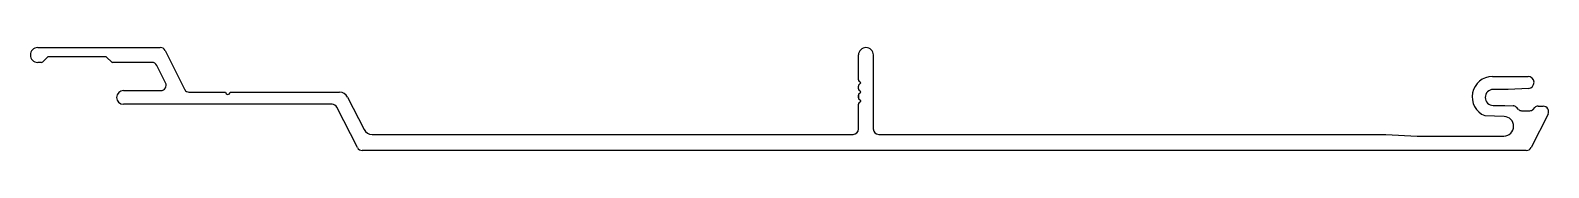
# Model space of a CAD drawing. Header units: inches. Extents: x -93 to 76, y 0 to 11.
import ezdxf

# ---------------------------------------------------------------- set-up
doc = ezdxf.new("R2010")
doc.units = ezdxf.units.IN
doc.header["$MEASUREMENT"] = 0

msp = doc.modelspace()

# ---------------------------------------------------------------- linework, layer by layer
at = {"color": 7, "linetype": 'Continuous'}
for p, q in [((-92.02, 11.34), (-78.42, 11.34)), ((-90.97, 10.25), (-91.46, 9.76)), ((-84.52, 10.32), (-90.79, 10.32)), ((-83.85, 9.76), (-84.34, 10.25)), ((-77.89, 11.01), (-75.68, 6.67)), ((-0.87, 7.77), (-0.87, 10.51)), ((0.78, 10.51), (0.78, 2.32)), ((-91.63, 9.69), (-92.02, 9.69)), ((-79.34, 9.69), (-83.68, 9.69)), ((-77.83, 7.44), (-78.81, 9.36)), ((-0.87, 6.77), (-0.87, 7.06)), ((-0.62, 7.42), (-0.79, 7.59)), ((-0.79, 7.24), (-0.62, 7.41)), ((69.54, 8.14), (73.5, 8.14)), ((73.55, 6.81), (71.28, 6.69)), ((-82.49, 6.57), (-78.36, 6.57)), ((-75.23, 6.4), (-71.17, 6.4)), ((-70.67, 6.4), (-58.5, 6.4)), ((-57.61, 5.85), (-55.78, 2.26)), ((-0.87, 5.77), (-0.87, 6.06)), ((-0.87, 6.06), (-0.87, 5.77)), ((-0.87, 5.77), (-0.87, 6.06)), ((-0.87, 6.06), (-0.87, 5.77)), ((-0.87, 5.77), (-0.87, 6.06)), ((-0.87, 2.32), (-0.87, 5.06)), ((-0.87, 5.06), (-0.87, 5.06)), ((-0.62, 6.42), (-0.79, 6.59)), ((-0.79, 6.24), (-0.62, 6.41)), ((-0.62, 5.42), (-0.79, 5.59)), ((-0.79, 5.24), (-0.62, 5.41)), ((71.28, 6.69), (69.62, 6.69)), ((-59.33, 5.05), (-82.5, 5.05)), ((-56.52, 0.27), (-58.79, 4.72)), ((70.84, 3.69), (68.69, 3.79)), ((69.62, 4.92), (70.91, 4.92)), ((70.91, 4.92), (71.84, 4.88)), ((72.17, 4.74), (72.42, 4.48)), ((72.78, 4.34), (73.7, 4.34)), ((75.72, 3.97), (73.83, 0.27)), ((74.05, 4.48), (74.26, 4.69)), ((74.61, 4.84), (75.19, 4.84)), ((-54.89, 1.72), (-1.47, 1.72)), ((1.38, 1.72), (57.71, 1.72)), ((57.71, 1.72), (61.19, 1.54)), ((61.19, 1.54), (70.82, 1.54)), ((73.3, -0.06), (-55.99, -0.06))]:
    msp.add_line(p, q, dxfattribs=at)
for centre, radius, start, end in [((-92.02, 10.51), 0.825, 90, 270), ((-90.79, 10.07), 0.25, 90, 135), ((-84.52, 10.07), 0.25, 45, 90), ((-78.42, 10.74), 0.6, 27.01, 90), ((-0.04, 10.51), 0.825, 0, 180), ((-91.63, 9.94), 0.25, 270, 315), ((-83.68, 9.94), 0.25, 225, 270), ((-79.34, 9.09), 0.6, 27.01, 90), ((-78.36, 7.17), 0.6, 270.0017, 27.01), ((-0.62, 7.77), 0.25, 180, 225), ((-0.62, 7.06), 0.25, 135, 180), ((-0.62, 6.77), 0.25, 180, 225), ((-0.63, 7.42), 0.008, 315, 45), ((69.54, 5.88), 2.25, 90, 247.962), ((73.5, 7.47), 0.664, 274.3056, 90), ((-82.5, 5.81), 0.76, 89.3517, 269.3517), ((-75.23, 6.9), 0.5, 207.01, 270), ((-70.92, 6.4), 0.25, 180, 0), ((-58.5, 5.4), 1, 27.01, 90), ((-0.62, 6.06), 0.25, 135, 180), ((-0.62, 5.77), 0.25, 180, 225), ((-0.62, 5.06), 0.25, 135, 180), ((-0.63, 6.42), 0.008, 315, 45), ((-0.63, 5.42), 0.008, 315, 45), ((69.62, 5.81), 0.882, 90, 270), ((-59.33, 4.45), 0.6, 27.01, 90), ((70.82, 2.62), 1.08, 270, 88.7056), ((71.82, 4.38), 0.5, 45, 87.3954), ((72.78, 4.84), 0.5, 225, 270), ((73.7, 4.84), 0.5, 270, 315), ((74.61, 4.34), 0.5, 90, 135), ((75.19, 4.24), 0.6, 332.9901, 90), ((-54.89, 2.72), 1, 207.01, 270), ((-1.47, 2.32), 0.6, 270, 0), ((1.38, 2.32), 0.6, 180, 270), ((-55.99, 0.54), 0.6, 207.01, 270), ((73.3, 0.54), 0.6, 270, 332.9901)]:
    msp.add_arc(centre, radius, start, end, dxfattribs=at)

doc.saveas('drawing.dxf')
